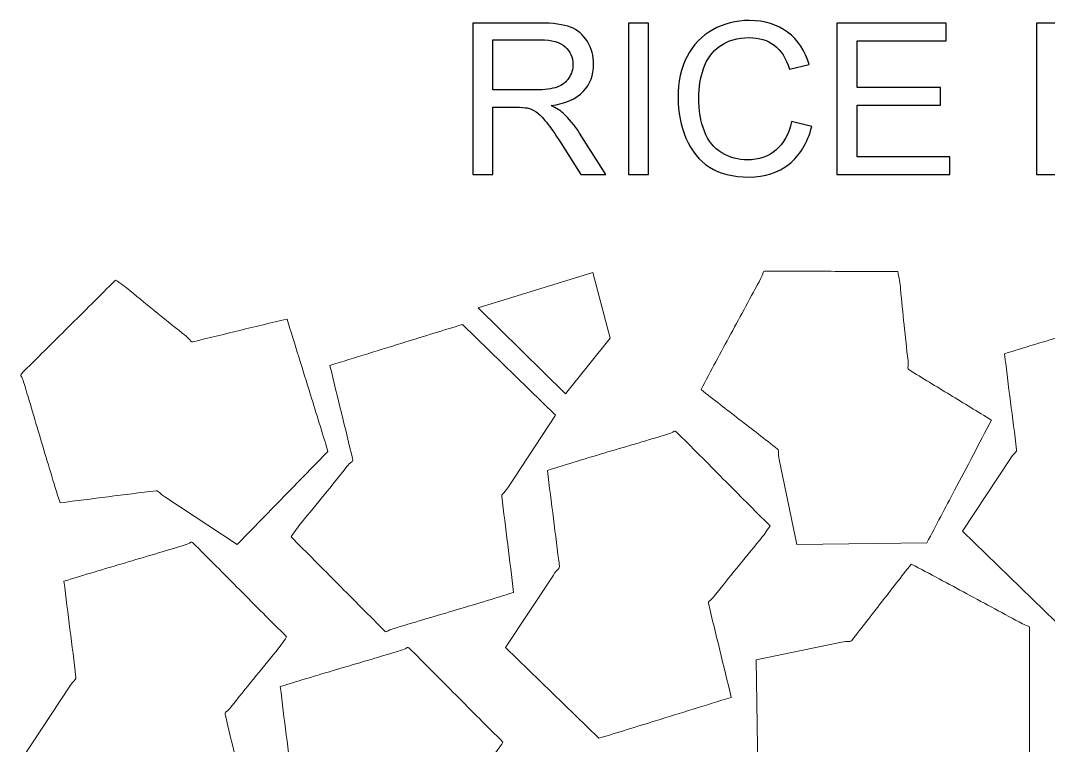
# Model space of a CAD drawing. Header units: inches. Extents: x -12 to 11.9, y -8.3 to 11.
# Drawn here: x -12.01 to -0.67, y 2.99 to 10.98 of the extents above; entities that cross this region are included whole.
import ezdxf

# ---------------------------------------------------------------- set-up
doc = ezdxf.new("R2010")
doc.units = ezdxf.units.IN
doc.header["$MEASUREMENT"] = 0
doc.layers.add('Layer 1', color=7, linetype='Continuous')

msp = doc.modelspace()

# ---------------------------------------------------------------- linework, layer by layer
at = {"layer": 'Layer 1'}
for points, knots in [([(-7.023, 9.286), (-7.023, 9.286), (-7.023, 10.957), (-7.023, 10.957), (-7.023, 10.957), (-7.023, 10.957), (-6.283, 10.957), (-6.283, 10.957), (-6.283, 10.957), (-6.134, 10.957), (-6.021, 10.941), (-5.943, 10.912), (-5.943, 10.912), (-5.866, 10.882), (-5.804, 10.829), (-5.758, 10.753), (-5.758, 10.753), (-5.712, 10.677), (-5.689, 10.593), (-5.689, 10.501), (-5.689, 10.501), (-5.689, 10.383), (-5.727, 10.283), (-5.804, 10.201), (-5.804, 10.201), (-5.88, 10.12), (-5.999, 10.069), (-6.159, 10.047), (-6.159, 10.047), (-6.1, 10.019), (-6.056, 9.991), (-6.026, 9.963), (-6.026, 9.963), (-5.961, 9.904), (-5.9, 9.83), (-5.843, 9.741), (-5.843, 9.741), (-5.843, 9.741), (-5.554, 9.286), (-5.554, 9.286), (-5.554, 9.286), (-5.554, 9.286), (-5.83, 9.286), (-5.83, 9.286), (-5.83, 9.286), (-5.83, 9.286), (-6.051, 9.634), (-6.051, 9.634), (-6.051, 9.634), (-6.115, 9.734), (-6.168, 9.811), (-6.21, 9.864), (-6.21, 9.864), (-6.252, 9.918), (-6.289, 9.954), (-6.322, 9.976), (-6.322, 9.976), (-6.355, 9.997), (-6.389, 10.012), (-6.423, 10.02), (-6.423, 10.02), (-6.448, 10.025), (-6.489, 10.028), (-6.546, 10.028), (-6.546, 10.028), (-6.546, 10.028), (-6.802, 10.028), (-6.802, 10.028), (-6.802, 10.028), (-6.802, 10.028), (-6.802, 9.286), (-6.802, 9.286), (-6.802, 9.286), (-6.802, 9.286), (-7.023, 9.286), (-7.023, 9.286)], [0, 0, 0, 0, 0.05, 0.05, 0.05, 0.05, 0.1, 0.1, 0.1, 0.1, 0.15, 0.15, 0.15, 0.15, 0.2, 0.2, 0.2, 0.2, 0.25, 0.25, 0.25, 0.25, 0.3, 0.3, 0.3, 0.3, 0.35, 0.35, 0.35, 0.35, 0.4, 0.4, 0.4, 0.4, 0.45, 0.45, 0.45, 0.45, 0.5, 0.5, 0.5, 0.5, 0.55, 0.55, 0.55, 0.55, 0.6, 0.6, 0.6, 0.6, 0.65, 0.65, 0.65, 0.65, 0.7, 0.7, 0.7, 0.7, 0.75, 0.75, 0.75, 0.75, 0.8, 0.8, 0.8, 0.8, 0.85, 0.85, 0.85, 0.85, 0.9, 0.9, 0.9, 0.9, 1, 1, 1, 1]), ([(-5.306, 9.286), (-5.306, 9.286), (-5.306, 10.957), (-5.306, 10.957), (-5.306, 10.957), (-5.306, 10.957), (-5.084, 10.957), (-5.084, 10.957), (-5.084, 10.957), (-5.084, 10.957), (-5.084, 9.286), (-5.084, 9.286), (-5.084, 9.286), (-5.084, 9.286), (-5.306, 9.286), (-5.306, 9.286)], [0, 0, 0, 0, 0.2, 0.2, 0.2, 0.2, 0.4, 0.4, 0.4, 0.4, 0.6, 0.6, 0.6, 0.6, 1, 1, 1, 1]), ([(-3.505, 9.872), (-3.505, 9.872), (-3.283, 9.816), (-3.283, 9.816), (-3.283, 9.816), (-3.329, 9.634), (-3.413, 9.496), (-3.533, 9.401), (-3.533, 9.401), (-3.653, 9.306), (-3.8, 9.258), (-3.974, 9.258), (-3.974, 9.258), (-4.153, 9.258), (-4.3, 9.295), (-4.412, 9.368), (-4.412, 9.368), (-4.525, 9.441), (-4.611, 9.547), (-4.67, 9.686), (-4.67, 9.686), (-4.728, 9.825), (-4.758, 9.974), (-4.758, 10.134), (-4.758, 10.134), (-4.758, 10.308), (-4.725, 10.459), (-4.658, 10.589), (-4.658, 10.589), (-4.592, 10.718), (-4.497, 10.817), (-4.375, 10.884), (-4.375, 10.884), (-4.252, 10.951), (-4.117, 10.985), (-3.97, 10.985), (-3.97, 10.985), (-3.803, 10.985), (-3.663, 10.942), (-3.549, 10.857), (-3.549, 10.857), (-3.435, 10.772), (-3.356, 10.653), (-3.311, 10.499), (-3.311, 10.499), (-3.311, 10.499), (-3.528, 10.447), (-3.528, 10.447), (-3.528, 10.447), (-3.567, 10.569), (-3.623, 10.657), (-3.697, 10.712), (-3.697, 10.712), (-3.77, 10.768), (-3.863, 10.796), (-3.974, 10.796), (-3.974, 10.796), (-4.102, 10.796), (-4.209, 10.765), (-4.295, 10.703), (-4.295, 10.703), (-4.381, 10.642), (-4.442, 10.559), (-4.477, 10.456), (-4.477, 10.456), (-4.512, 10.352), (-4.529, 10.245), (-4.529, 10.135), (-4.529, 10.135), (-4.529, 9.993), (-4.509, 9.869), (-4.467, 9.763), (-4.467, 9.763), (-4.426, 9.657), (-4.362, 9.578), (-4.275, 9.526), (-4.275, 9.526), (-4.188, 9.473), (-4.094, 9.447), (-3.992, 9.447), (-3.992, 9.447), (-3.868, 9.447), (-3.764, 9.483), (-3.679, 9.554), (-3.679, 9.554), (-3.593, 9.626), (-3.535, 9.731), (-3.505, 9.872)], [0, 0, 0, 0, 0.043478, 0.043478, 0.043478, 0.043478, 0.086957, 0.086957, 0.086957, 0.086957, 0.130435, 0.130435, 0.130435, 0.130435, 0.173913, 0.173913, 0.173913, 0.173913, 0.217391, 0.217391, 0.217391, 0.217391, 0.26087, 0.26087, 0.26087, 0.26087, 0.304348, 0.304348, 0.304348, 0.304348, 0.347826, 0.347826, 0.347826, 0.347826, 0.391304, 0.391304, 0.391304, 0.391304, 0.434783, 0.434783, 0.434783, 0.434783, 0.478261, 0.478261, 0.478261, 0.478261, 0.521739, 0.521739, 0.521739, 0.521739, 0.565217, 0.565217, 0.565217, 0.565217, 0.608696, 0.608696, 0.608696, 0.608696, 0.652174, 0.652174, 0.652174, 0.652174, 0.695652, 0.695652, 0.695652, 0.695652, 0.73913, 0.73913, 0.73913, 0.73913, 0.782609, 0.782609, 0.782609, 0.782609, 0.826087, 0.826087, 0.826087, 0.826087, 0.869565, 0.869565, 0.869565, 0.869565, 0.913043, 0.913043, 0.913043, 0.913043, 1, 1, 1, 1]), ([(-3.005, 9.286), (-3.005, 9.286), (-3.005, 10.957), (-3.005, 10.957), (-3.005, 10.957), (-3.005, 10.957), (-1.799, 10.957), (-1.799, 10.957), (-1.799, 10.957), (-1.799, 10.957), (-1.799, 10.761), (-1.799, 10.761), (-1.799, 10.761), (-1.799, 10.761), (-2.783, 10.761), (-2.783, 10.761), (-2.783, 10.761), (-2.783, 10.761), (-2.783, 10.247), (-2.783, 10.247), (-2.783, 10.247), (-2.783, 10.247), (-1.862, 10.247), (-1.862, 10.247), (-1.862, 10.247), (-1.862, 10.247), (-1.862, 10.051), (-1.862, 10.051), (-1.862, 10.051), (-1.862, 10.051), (-2.783, 10.051), (-2.783, 10.051), (-2.783, 10.051), (-2.783, 10.051), (-2.783, 9.482), (-2.783, 9.482), (-2.783, 9.482), (-2.783, 9.482), (-1.759, 9.482), (-1.759, 9.482), (-1.759, 9.482), (-1.759, 9.482), (-1.759, 9.286), (-1.759, 9.286), (-1.759, 9.286), (-1.759, 9.286), (-3.005, 9.286), (-3.005, 9.286)], [0, 0, 0, 0, 0.076923, 0.076923, 0.076923, 0.076923, 0.153846, 0.153846, 0.153846, 0.153846, 0.230769, 0.230769, 0.230769, 0.230769, 0.307692, 0.307692, 0.307692, 0.307692, 0.384615, 0.384615, 0.384615, 0.384615, 0.461538, 0.461538, 0.461538, 0.461538, 0.538462, 0.538462, 0.538462, 0.538462, 0.615385, 0.615385, 0.615385, 0.615385, 0.692308, 0.692308, 0.692308, 0.692308, 0.769231, 0.769231, 0.769231, 0.769231, 0.846154, 0.846154, 0.846154, 0.846154, 1, 1, 1, 1]), ([(-0.805, 9.286), (-0.805, 9.286), (-0.805, 10.957), (-0.805, 10.957), (-0.805, 10.957), (-0.805, 10.957), (-0.174, 10.957), (-0.174, 10.957), (-0.174, 10.957), (-0.064, 10.957), (0.021, 10.951), (0.08, 10.941), (0.08, 10.941), (0.162, 10.927), (0.231, 10.901), (0.286, 10.863), (0.286, 10.863), (0.342, 10.824), (0.387, 10.771), (0.42, 10.702), (0.42, 10.702), (0.454, 10.633), (0.471, 10.557), (0.471, 10.474), (0.471, 10.474), (0.471, 10.333), (0.426, 10.213), (0.335, 10.115), (0.335, 10.115), (0.245, 10.016), (0.081, 9.967), (-0.155, 9.967), (-0.155, 9.967), (-0.155, 9.967), (-0.584, 9.967), (-0.584, 9.967), (-0.584, 9.967), (-0.584, 9.967), (-0.584, 9.286), (-0.584, 9.286), (-0.584, 9.286), (-0.584, 9.286), (-0.805, 9.286), (-0.805, 9.286)], [0, 0, 0, 0, 0.083333, 0.083333, 0.083333, 0.083333, 0.166667, 0.166667, 0.166667, 0.166667, 0.25, 0.25, 0.25, 0.25, 0.333333, 0.333333, 0.333333, 0.333333, 0.416667, 0.416667, 0.416667, 0.416667, 0.5, 0.5, 0.5, 0.5, 0.583333, 0.583333, 0.583333, 0.583333, 0.666667, 0.666667, 0.666667, 0.666667, 0.75, 0.75, 0.75, 0.75, 0.833333, 0.833333, 0.833333, 0.833333, 1, 1, 1, 1]), ([(-6.802, 10.219), (-6.802, 10.219), (-6.327, 10.219), (-6.327, 10.219), (-6.327, 10.219), (-6.226, 10.219), (-6.148, 10.23), (-6.091, 10.251), (-6.091, 10.251), (-6.034, 10.271), (-5.991, 10.305), (-5.962, 10.351), (-5.962, 10.351), (-5.932, 10.397), (-5.917, 10.447), (-5.917, 10.501), (-5.917, 10.501), (-5.917, 10.58), (-5.946, 10.645), (-6.003, 10.696), (-6.003, 10.696), (-6.06, 10.747), (-6.15, 10.772), (-6.274, 10.772), (-6.274, 10.772), (-6.274, 10.772), (-6.802, 10.772), (-6.802, 10.772), (-6.802, 10.772), (-6.802, 10.772), (-6.802, 10.219), (-6.802, 10.219)], [0, 0, 0, 0, 0.111111, 0.111111, 0.111111, 0.111111, 0.222222, 0.222222, 0.222222, 0.222222, 0.333333, 0.333333, 0.333333, 0.333333, 0.444444, 0.444444, 0.444444, 0.444444, 0.555556, 0.555556, 0.555556, 0.555556, 0.666667, 0.666667, 0.666667, 0.666667, 0.777778, 0.777778, 0.777778, 0.777778, 1, 1, 1, 1])]:
    msp.add_open_spline(points, degree=3, knots=knots, dxfattribs=at)
at = {"layer": 'Layer 1', "color": 18, "lineweight": 9}
for points, knots in [([(-6.961, 7.814), (-6.961, 7.814), (-6, 6.865), (-6, 6.865), (-6, 6.865), (-6, 6.865), (-5.508, 7.479), (-5.508, 7.479), (-5.508, 7.479), (-5.508, 7.479), (-5.696, 8.205), (-5.696, 8.205), (-5.696, 8.205), (-5.696, 8.205), (-6.961, 7.814), (-6.961, 7.814)], [0, 0, 0, 0, 0.2, 0.2, 0.2, 0.2, 0.4, 0.4, 0.4, 0.4, 0.6, 0.6, 0.6, 0.6, 1, 1, 1, 1]), ([(-3.448, 5.204), (-3.448, 5.204), (-2.013, 5.223), (-2.013, 5.223), (-2.013, 5.223), (-1.911, 5.416), (-1.809, 5.609), (-1.708, 5.802), (-1.708, 5.802), (-1.571, 6.06), (-1.436, 6.318), (-1.3, 6.576), (-1.3, 6.576), (-1.3, 6.576), (-1.3, 6.576), (-1.3, 6.576), (-1.3, 6.576), (-1.3, 6.576), (-1.302, 6.577), (-1.302, 6.577), (-1.302, 6.577), (-1.453, 6.67), (-1.605, 6.763), (-1.757, 6.855), (-1.757, 6.855), (-1.91, 6.948), (-2.062, 7.04), (-2.213, 7.134), (-2.213, 7.134), (-2.219, 7.138), (-2.223, 7.145), (-2.222, 7.153), (-2.222, 7.153), (-2.218, 7.18), (-2.218, 7.207), (-2.221, 7.234), (-2.221, 7.234), (-2.251, 7.496), (-2.279, 7.759), (-2.303, 8.022), (-2.303, 8.022), (-2.309, 8.087), (-2.32, 8.153), (-2.334, 8.217), (-2.334, 8.217), (-2.579, 8.217), (-2.824, 8.217), (-3.07, 8.218), (-3.07, 8.218), (-3.315, 8.219), (-3.56, 8.22), (-3.805, 8.219), (-3.805, 8.219), (-3.812, 8.219), (-3.818, 8.215), (-3.819, 8.208), (-3.819, 8.208), (-3.824, 8.185), (-3.833, 8.162), (-3.844, 8.141), (-3.844, 8.141), (-3.954, 7.937), (-4.064, 7.732), (-4.175, 7.528), (-4.175, 7.528), (-4.287, 7.324), (-4.396, 7.119), (-4.504, 6.913), (-4.504, 6.913), (-4.364, 6.803), (-4.223, 6.694), (-4.082, 6.585), (-4.082, 6.585), (-3.941, 6.476), (-3.8, 6.367), (-3.66, 6.256), (-3.66, 6.256), (-3.653, 6.251), (-3.65, 6.244), (-3.65, 6.235), (-3.65, 6.235), (-3.65, 6.204), (-3.647, 6.173), (-3.641, 6.143), (-3.641, 6.143), (-3.641, 6.143), (-3.448, 5.204), (-3.448, 5.204)], [0, 0, 0, 0, 0.043478, 0.043478, 0.043478, 0.043478, 0.086957, 0.086957, 0.086957, 0.086957, 0.130435, 0.130435, 0.130435, 0.130435, 0.173913, 0.173913, 0.173913, 0.173913, 0.217391, 0.217391, 0.217391, 0.217391, 0.26087, 0.26087, 0.26087, 0.26087, 0.304348, 0.304348, 0.304348, 0.304348, 0.347826, 0.347826, 0.347826, 0.347826, 0.391304, 0.391304, 0.391304, 0.391304, 0.434783, 0.434783, 0.434783, 0.434783, 0.478261, 0.478261, 0.478261, 0.478261, 0.521739, 0.521739, 0.521739, 0.521739, 0.565217, 0.565217, 0.565217, 0.565217, 0.608696, 0.608696, 0.608696, 0.608696, 0.652174, 0.652174, 0.652174, 0.652174, 0.695652, 0.695652, 0.695652, 0.695652, 0.73913, 0.73913, 0.73913, 0.73913, 0.782609, 0.782609, 0.782609, 0.782609, 0.826087, 0.826087, 0.826087, 0.826087, 0.869565, 0.869565, 0.869565, 0.869565, 0.913043, 0.913043, 0.913043, 0.913043, 1, 1, 1, 1]), ([(-9.62, 5.203), (-9.62, 5.203), (-8.619, 6.231), (-8.619, 6.231), (-8.619, 6.231), (-8.683, 6.44), (-8.748, 6.648), (-8.812, 6.856), (-8.812, 6.856), (-8.898, 7.135), (-8.985, 7.413), (-9.071, 7.692), (-9.071, 7.692), (-9.071, 7.692), (-9.071, 7.692), (-9.071, 7.692), (-9.071, 7.692), (-9.071, 7.692), (-9.073, 7.691), (-9.073, 7.691), (-9.073, 7.691), (-9.246, 7.65), (-9.419, 7.609), (-9.592, 7.566), (-9.592, 7.566), (-9.765, 7.524), (-9.938, 7.482), (-10.111, 7.441), (-10.111, 7.441), (-10.119, 7.439), (-10.126, 7.442), (-10.131, 7.448), (-10.131, 7.448), (-10.148, 7.469), (-10.167, 7.489), (-10.188, 7.506), (-10.188, 7.506), (-10.395, 7.67), (-10.6, 7.836), (-10.803, 8.005), (-10.803, 8.005), (-10.854, 8.047), (-10.907, 8.086), (-10.963, 8.121), (-10.963, 8.121), (-11.136, 7.947), (-11.31, 7.774), (-11.484, 7.602), (-11.484, 7.602), (-11.658, 7.429), (-11.832, 7.256), (-12.005, 7.083), (-12.005, 7.083), (-12.009, 7.078), (-12.01, 7.07), (-12.007, 7.064), (-12.007, 7.064), (-11.994, 7.044), (-11.984, 7.023), (-11.977, 7), (-11.977, 7), (-11.91, 6.777), (-11.844, 6.555), (-11.778, 6.332), (-11.778, 6.332), (-11.712, 6.109), (-11.645, 5.887), (-11.575, 5.665), (-11.575, 5.665), (-11.398, 5.686), (-11.221, 5.708), (-11.045, 5.731), (-11.045, 5.731), (-10.868, 5.754), (-10.691, 5.776), (-10.514, 5.797), (-10.514, 5.797), (-10.506, 5.798), (-10.498, 5.795), (-10.492, 5.789), (-10.492, 5.789), (-10.47, 5.767), (-10.446, 5.748), (-10.42, 5.731), (-10.42, 5.731), (-10.42, 5.731), (-9.62, 5.203), (-9.62, 5.203)], [0, 0, 0, 0, 0.043478, 0.043478, 0.043478, 0.043478, 0.086957, 0.086957, 0.086957, 0.086957, 0.130435, 0.130435, 0.130435, 0.130435, 0.173913, 0.173913, 0.173913, 0.173913, 0.217391, 0.217391, 0.217391, 0.217391, 0.26087, 0.26087, 0.26087, 0.26087, 0.304348, 0.304348, 0.304348, 0.304348, 0.347826, 0.347826, 0.347826, 0.347826, 0.391304, 0.391304, 0.391304, 0.391304, 0.434783, 0.434783, 0.434783, 0.434783, 0.478261, 0.478261, 0.478261, 0.478261, 0.521739, 0.521739, 0.521739, 0.521739, 0.565217, 0.565217, 0.565217, 0.565217, 0.608696, 0.608696, 0.608696, 0.608696, 0.652174, 0.652174, 0.652174, 0.652174, 0.695652, 0.695652, 0.695652, 0.695652, 0.73913, 0.73913, 0.73913, 0.73913, 0.782609, 0.782609, 0.782609, 0.782609, 0.826087, 0.826087, 0.826087, 0.826087, 0.869565, 0.869565, 0.869565, 0.869565, 0.913043, 0.913043, 0.913043, 0.913043, 1, 1, 1, 1]), ([(-1.619, 5.353), (-1.619, 5.353), (-0.59, 4.352), (-0.59, 4.352), (-0.59, 4.352), (-0.382, 4.416), (-0.173, 4.481), (0.035, 4.545), (0.035, 4.545), (0.313, 4.631), (0.592, 4.718), (0.87, 4.804), (0.87, 4.804), (0.871, 4.804), (0.871, 4.804), (0.871, 4.804), (0.871, 4.804), (0.871, 4.804), (0.87, 4.806), (0.87, 4.806), (0.87, 4.806), (0.829, 4.98), (0.787, 5.153), (0.745, 5.325), (0.745, 5.325), (0.702, 5.498), (0.66, 5.671), (0.62, 5.845), (0.62, 5.845), (0.618, 5.852), (0.621, 5.86), (0.627, 5.864), (0.627, 5.864), (0.648, 5.881), (0.668, 5.9), (0.685, 5.921), (0.685, 5.921), (0.849, 6.128), (1.015, 6.333), (1.183, 6.536), (1.183, 6.536), (1.226, 6.587), (1.264, 6.64), (1.3, 6.696), (1.3, 6.696), (1.126, 6.869), (0.953, 7.043), (0.78, 7.217), (0.78, 7.217), (0.608, 7.391), (0.435, 7.565), (0.261, 7.738), (0.261, 7.738), (0.256, 7.742), (0.249, 7.743), (0.243, 7.74), (0.243, 7.74), (0.223, 7.727), (0.201, 7.717), (0.179, 7.71), (0.179, 7.71), (-0.044, 7.643), (-0.267, 7.577), (-0.489, 7.511), (-0.489, 7.511), (-0.712, 7.445), (-0.934, 7.378), (-1.156, 7.308), (-1.156, 7.308), (-1.135, 7.131), (-1.113, 6.955), (-1.09, 6.778), (-1.09, 6.778), (-1.067, 6.601), (-1.045, 6.424), (-1.024, 6.247), (-1.024, 6.247), (-1.023, 6.239), (-1.026, 6.231), (-1.032, 6.225), (-1.032, 6.225), (-1.054, 6.203), (-1.074, 6.179), (-1.091, 6.153), (-1.091, 6.153), (-1.091, 6.153), (-1.619, 5.353), (-1.619, 5.353)], [0, 0, 0, 0, 0.043478, 0.043478, 0.043478, 0.043478, 0.086957, 0.086957, 0.086957, 0.086957, 0.130435, 0.130435, 0.130435, 0.130435, 0.173913, 0.173913, 0.173913, 0.173913, 0.217391, 0.217391, 0.217391, 0.217391, 0.26087, 0.26087, 0.26087, 0.26087, 0.304348, 0.304348, 0.304348, 0.304348, 0.347826, 0.347826, 0.347826, 0.347826, 0.391304, 0.391304, 0.391304, 0.391304, 0.434783, 0.434783, 0.434783, 0.434783, 0.478261, 0.478261, 0.478261, 0.478261, 0.521739, 0.521739, 0.521739, 0.521739, 0.565217, 0.565217, 0.565217, 0.565217, 0.608696, 0.608696, 0.608696, 0.608696, 0.652174, 0.652174, 0.652174, 0.652174, 0.695652, 0.695652, 0.695652, 0.695652, 0.73913, 0.73913, 0.73913, 0.73913, 0.782609, 0.782609, 0.782609, 0.782609, 0.826087, 0.826087, 0.826087, 0.826087, 0.869565, 0.869565, 0.869565, 0.869565, 0.913043, 0.913043, 0.913043, 0.913043, 1, 1, 1, 1]), ([(-6.108, 6.631), (-6.108, 6.631), (-7.137, 7.631), (-7.137, 7.631), (-7.137, 7.631), (-7.345, 7.567), (-7.553, 7.503), (-7.762, 7.439), (-7.762, 7.439), (-8.04, 7.352), (-8.319, 7.266), (-8.597, 7.18), (-8.597, 7.18), (-8.597, 7.179), (-8.597, 7.179), (-8.598, 7.179), (-8.598, 7.179), (-8.598, 7.179), (-8.597, 7.177), (-8.597, 7.177), (-8.597, 7.177), (-8.556, 7.004), (-8.514, 6.831), (-8.471, 6.658), (-8.471, 6.658), (-8.429, 6.486), (-8.387, 6.312), (-8.346, 6.139), (-8.346, 6.139), (-8.345, 6.132), (-8.347, 6.124), (-8.353, 6.12), (-8.353, 6.12), (-8.375, 6.103), (-8.394, 6.084), (-8.411, 6.063), (-8.411, 6.063), (-8.575, 5.856), (-8.742, 5.651), (-8.91, 5.448), (-8.91, 5.448), (-8.952, 5.397), (-8.991, 5.343), (-9.026, 5.288), (-9.026, 5.288), (-8.853, 5.115), (-8.68, 4.941), (-8.507, 4.767), (-8.507, 4.767), (-8.335, 4.593), (-8.162, 4.419), (-7.988, 4.246), (-7.988, 4.246), (-7.983, 4.241), (-7.976, 4.24), (-7.97, 4.244), (-7.97, 4.244), (-7.95, 4.257), (-7.928, 4.267), (-7.905, 4.274), (-7.905, 4.274), (-7.683, 4.341), (-7.46, 4.407), (-7.237, 4.473), (-7.237, 4.473), (-7.015, 4.538), (-6.792, 4.606), (-6.571, 4.675), (-6.571, 4.675), (-6.592, 4.852), (-6.614, 5.029), (-6.637, 5.206), (-6.637, 5.206), (-6.659, 5.383), (-6.681, 5.56), (-6.703, 5.737), (-6.703, 5.737), (-6.704, 5.745), (-6.701, 5.753), (-6.695, 5.759), (-6.695, 5.759), (-6.673, 5.78), (-6.653, 5.804), (-6.636, 5.83), (-6.636, 5.83), (-6.636, 5.83), (-6.108, 6.631), (-6.108, 6.631)], [0, 0, 0, 0, 0.043478, 0.043478, 0.043478, 0.043478, 0.086957, 0.086957, 0.086957, 0.086957, 0.130435, 0.130435, 0.130435, 0.130435, 0.173913, 0.173913, 0.173913, 0.173913, 0.217391, 0.217391, 0.217391, 0.217391, 0.26087, 0.26087, 0.26087, 0.26087, 0.304348, 0.304348, 0.304348, 0.304348, 0.347826, 0.347826, 0.347826, 0.347826, 0.391304, 0.391304, 0.391304, 0.391304, 0.434783, 0.434783, 0.434783, 0.434783, 0.478261, 0.478261, 0.478261, 0.478261, 0.521739, 0.521739, 0.521739, 0.521739, 0.565217, 0.565217, 0.565217, 0.565217, 0.608696, 0.608696, 0.608696, 0.608696, 0.652174, 0.652174, 0.652174, 0.652174, 0.695652, 0.695652, 0.695652, 0.695652, 0.73913, 0.73913, 0.73913, 0.73913, 0.782609, 0.782609, 0.782609, 0.782609, 0.826087, 0.826087, 0.826087, 0.826087, 0.869565, 0.869565, 0.869565, 0.869565, 0.913043, 0.913043, 0.913043, 0.913043, 1, 1, 1, 1]), ([(-6.661, 4.066), (-6.661, 4.066), (-5.632, 3.066), (-5.632, 3.066), (-5.632, 3.066), (-5.424, 3.13), (-5.216, 3.194), (-5.007, 3.259), (-5.007, 3.259), (-4.729, 3.345), (-4.45, 3.431), (-4.172, 3.518), (-4.172, 3.518), (-4.172, 3.518), (-4.171, 3.518), (-4.171, 3.518), (-4.171, 3.518), (-4.171, 3.518), (-4.172, 3.52), (-4.172, 3.52), (-4.172, 3.52), (-4.213, 3.693), (-4.255, 3.866), (-4.297, 4.039), (-4.297, 4.039), (-4.34, 4.212), (-4.382, 4.385), (-4.423, 4.558), (-4.423, 4.558), (-4.424, 4.565), (-4.422, 4.573), (-4.416, 4.578), (-4.416, 4.578), (-4.394, 4.594), (-4.375, 4.613), (-4.358, 4.635), (-4.358, 4.635), (-4.194, 4.841), (-4.027, 5.046), (-3.859, 5.249), (-3.859, 5.249), (-3.817, 5.3), (-3.778, 5.354), (-3.743, 5.41), (-3.743, 5.41), (-3.916, 5.583), (-4.089, 5.756), (-4.262, 5.93), (-4.262, 5.93), (-4.434, 6.105), (-4.607, 6.278), (-4.781, 6.451), (-4.781, 6.451), (-4.786, 6.456), (-4.793, 6.457), (-4.799, 6.453), (-4.799, 6.453), (-4.819, 6.44), (-4.841, 6.431), (-4.864, 6.424), (-4.864, 6.424), (-5.086, 6.357), (-5.309, 6.29), (-5.532, 6.225), (-5.532, 6.225), (-5.754, 6.159), (-5.977, 6.091), (-6.198, 6.022), (-6.198, 6.022), (-6.177, 5.845), (-6.155, 5.668), (-6.132, 5.491), (-6.132, 5.491), (-6.109, 5.315), (-6.087, 5.138), (-6.066, 4.961), (-6.066, 4.961), (-6.065, 4.953), (-6.068, 4.944), (-6.074, 4.939), (-6.074, 4.939), (-6.096, 4.917), (-6.116, 4.893), (-6.133, 4.867), (-6.133, 4.867), (-6.133, 4.867), (-6.661, 4.066), (-6.661, 4.066)], [0, 0, 0, 0, 0.043478, 0.043478, 0.043478, 0.043478, 0.086957, 0.086957, 0.086957, 0.086957, 0.130435, 0.130435, 0.130435, 0.130435, 0.173913, 0.173913, 0.173913, 0.173913, 0.217391, 0.217391, 0.217391, 0.217391, 0.26087, 0.26087, 0.26087, 0.26087, 0.304348, 0.304348, 0.304348, 0.304348, 0.347826, 0.347826, 0.347826, 0.347826, 0.391304, 0.391304, 0.391304, 0.391304, 0.434783, 0.434783, 0.434783, 0.434783, 0.478261, 0.478261, 0.478261, 0.478261, 0.521739, 0.521739, 0.521739, 0.521739, 0.565217, 0.565217, 0.565217, 0.565217, 0.608696, 0.608696, 0.608696, 0.608696, 0.652174, 0.652174, 0.652174, 0.652174, 0.695652, 0.695652, 0.695652, 0.695652, 0.73913, 0.73913, 0.73913, 0.73913, 0.782609, 0.782609, 0.782609, 0.782609, 0.826087, 0.826087, 0.826087, 0.826087, 0.869565, 0.869565, 0.869565, 0.869565, 0.913043, 0.913043, 0.913043, 0.913043, 1, 1, 1, 1]), ([(-11.994, 2.842), (-11.994, 2.842), (-10.965, 1.842), (-10.965, 1.842), (-10.965, 1.842), (-10.757, 1.906), (-10.548, 1.97), (-10.34, 2.034), (-10.34, 2.034), (-10.061, 2.121), (-9.783, 2.207), (-9.504, 2.294), (-9.504, 2.294), (-9.504, 2.294), (-9.504, 2.294), (-9.504, 2.294), (-9.504, 2.294), (-9.504, 2.294), (-9.505, 2.296), (-9.505, 2.296), (-9.505, 2.296), (-9.546, 2.469), (-9.588, 2.642), (-9.63, 2.815), (-9.63, 2.815), (-9.673, 2.988), (-9.714, 3.161), (-9.755, 3.334), (-9.755, 3.334), (-9.757, 3.341), (-9.754, 3.349), (-9.748, 3.353), (-9.748, 3.353), (-9.727, 3.37), (-9.707, 3.389), (-9.69, 3.41), (-9.69, 3.41), (-9.526, 3.617), (-9.36, 3.822), (-9.191, 4.025), (-9.191, 4.025), (-9.149, 4.076), (-9.11, 4.13), (-9.075, 4.185), (-9.075, 4.185), (-9.249, 4.358), (-9.422, 4.532), (-9.594, 4.706), (-9.594, 4.706), (-9.767, 4.88), (-9.94, 5.054), (-10.114, 5.227), (-10.114, 5.227), (-10.118, 5.232), (-10.126, 5.233), (-10.132, 5.229), (-10.132, 5.229), (-10.152, 5.216), (-10.174, 5.206), (-10.196, 5.199), (-10.196, 5.199), (-10.419, 5.132), (-10.641, 5.066), (-10.864, 5), (-10.864, 5), (-11.087, 4.935), (-11.309, 4.867), (-11.531, 4.798), (-11.531, 4.798), (-11.51, 4.621), (-11.488, 4.444), (-11.465, 4.267), (-11.465, 4.267), (-11.442, 4.09), (-11.42, 3.913), (-11.399, 3.737), (-11.399, 3.737), (-11.398, 3.728), (-11.401, 3.72), (-11.407, 3.714), (-11.407, 3.714), (-11.429, 3.693), (-11.449, 3.669), (-11.466, 3.643), (-11.466, 3.643), (-11.466, 3.643), (-11.994, 2.842), (-11.994, 2.842)], [0, 0, 0, 0, 0.043478, 0.043478, 0.043478, 0.043478, 0.086957, 0.086957, 0.086957, 0.086957, 0.130435, 0.130435, 0.130435, 0.130435, 0.173913, 0.173913, 0.173913, 0.173913, 0.217391, 0.217391, 0.217391, 0.217391, 0.26087, 0.26087, 0.26087, 0.26087, 0.304348, 0.304348, 0.304348, 0.304348, 0.347826, 0.347826, 0.347826, 0.347826, 0.391304, 0.391304, 0.391304, 0.391304, 0.434783, 0.434783, 0.434783, 0.434783, 0.478261, 0.478261, 0.478261, 0.478261, 0.521739, 0.521739, 0.521739, 0.521739, 0.565217, 0.565217, 0.565217, 0.565217, 0.608696, 0.608696, 0.608696, 0.608696, 0.652174, 0.652174, 0.652174, 0.652174, 0.695652, 0.695652, 0.695652, 0.695652, 0.73913, 0.73913, 0.73913, 0.73913, 0.782609, 0.782609, 0.782609, 0.782609, 0.826087, 0.826087, 0.826087, 0.826087, 0.869565, 0.869565, 0.869565, 0.869565, 0.913043, 0.913043, 0.913043, 0.913043, 1, 1, 1, 1]), ([(-3.895, 3.933), (-3.895, 3.933), (-3.875, 2.498), (-3.875, 2.498), (-3.875, 2.498), (-3.683, 2.396), (-3.49, 2.294), (-3.297, 2.192), (-3.297, 2.192), (-3.039, 2.056), (-2.781, 1.92), (-2.523, 1.785), (-2.523, 1.785), (-2.523, 1.785), (-2.523, 1.785), (-2.523, 1.785), (-2.523, 1.785), (-2.523, 1.785), (-2.522, 1.787), (-2.522, 1.787), (-2.522, 1.787), (-2.428, 1.938), (-2.336, 2.09), (-2.243, 2.242), (-2.243, 2.242), (-2.151, 2.394), (-2.058, 2.546), (-1.965, 2.698), (-1.965, 2.698), (-1.961, 2.704), (-1.953, 2.708), (-1.946, 2.707), (-1.946, 2.707), (-1.919, 2.703), (-1.892, 2.703), (-1.865, 2.706), (-1.865, 2.706), (-1.602, 2.736), (-1.34, 2.763), (-1.077, 2.788), (-1.077, 2.788), (-1.011, 2.794), (-0.946, 2.804), (-0.882, 2.819), (-0.882, 2.819), (-0.882, 3.064), (-0.882, 3.309), (-0.881, 3.554), (-0.881, 3.554), (-0.879, 3.799), (-0.879, 4.045), (-0.88, 4.29), (-0.88, 4.29), (-0.88, 4.297), (-0.884, 4.302), (-0.891, 4.304), (-0.891, 4.304), (-0.914, 4.309), (-0.937, 4.318), (-0.957, 4.329), (-0.957, 4.329), (-1.162, 4.439), (-1.366, 4.549), (-1.571, 4.66), (-1.571, 4.66), (-1.775, 4.771), (-1.98, 4.881), (-2.185, 4.988), (-2.185, 4.988), (-2.296, 4.848), (-2.405, 4.708), (-2.514, 4.567), (-2.514, 4.567), (-2.623, 4.425), (-2.732, 4.285), (-2.842, 4.145), (-2.842, 4.145), (-2.847, 4.138), (-2.855, 4.135), (-2.863, 4.135), (-2.863, 4.135), (-2.894, 4.135), (-2.925, 4.132), (-2.956, 4.126), (-2.956, 4.126), (-2.956, 4.126), (-3.895, 3.933), (-3.895, 3.933)], [0, 0, 0, 0, 0.043478, 0.043478, 0.043478, 0.043478, 0.086957, 0.086957, 0.086957, 0.086957, 0.130435, 0.130435, 0.130435, 0.130435, 0.173913, 0.173913, 0.173913, 0.173913, 0.217391, 0.217391, 0.217391, 0.217391, 0.26087, 0.26087, 0.26087, 0.26087, 0.304348, 0.304348, 0.304348, 0.304348, 0.347826, 0.347826, 0.347826, 0.347826, 0.391304, 0.391304, 0.391304, 0.391304, 0.434783, 0.434783, 0.434783, 0.434783, 0.478261, 0.478261, 0.478261, 0.478261, 0.521739, 0.521739, 0.521739, 0.521739, 0.565217, 0.565217, 0.565217, 0.565217, 0.608696, 0.608696, 0.608696, 0.608696, 0.652174, 0.652174, 0.652174, 0.652174, 0.695652, 0.695652, 0.695652, 0.695652, 0.73913, 0.73913, 0.73913, 0.73913, 0.782609, 0.782609, 0.782609, 0.782609, 0.826087, 0.826087, 0.826087, 0.826087, 0.869565, 0.869565, 0.869565, 0.869565, 0.913043, 0.913043, 0.913043, 0.913043, 1, 1, 1, 1]), ([(-9.607, 1.68), (-9.607, 1.68), (-8.579, 0.68), (-8.579, 0.68), (-8.579, 0.68), (-8.37, 0.744), (-8.162, 0.808), (-7.954, 0.872), (-7.954, 0.872), (-7.675, 0.959), (-7.397, 1.045), (-7.118, 1.132), (-7.118, 1.132), (-7.118, 1.132), (-7.118, 1.132), (-7.118, 1.132), (-7.118, 1.132), (-7.118, 1.132), (-7.119, 1.134), (-7.119, 1.134), (-7.119, 1.134), (-7.16, 1.307), (-7.201, 1.48), (-7.244, 1.653), (-7.244, 1.653), (-7.286, 1.826), (-7.328, 1.999), (-7.369, 2.172), (-7.369, 2.172), (-7.371, 2.179), (-7.368, 2.187), (-7.362, 2.191), (-7.362, 2.191), (-7.34, 2.208), (-7.321, 2.227), (-7.304, 2.249), (-7.304, 2.249), (-7.14, 2.455), (-6.974, 2.66), (-6.805, 2.863), (-6.805, 2.863), (-6.763, 2.914), (-6.724, 2.968), (-6.689, 3.023), (-6.689, 3.023), (-6.863, 3.196), (-7.036, 3.37), (-7.208, 3.544), (-7.208, 3.544), (-7.381, 3.718), (-7.554, 3.892), (-7.727, 4.065), (-7.727, 4.065), (-7.732, 4.07), (-7.74, 4.071), (-7.746, 4.067), (-7.746, 4.067), (-7.766, 4.054), (-7.787, 4.044), (-7.81, 4.037), (-7.81, 4.037), (-8.033, 3.97), (-8.255, 3.904), (-8.478, 3.838), (-8.478, 3.838), (-8.701, 3.773), (-8.923, 3.705), (-9.145, 3.636), (-9.145, 3.636), (-9.124, 3.459), (-9.102, 3.282), (-9.079, 3.105), (-9.079, 3.105), (-9.056, 2.928), (-9.034, 2.751), (-9.013, 2.575), (-9.013, 2.575), (-9.012, 2.566), (-9.015, 2.558), (-9.021, 2.552), (-9.021, 2.552), (-9.043, 2.531), (-9.062, 2.507), (-9.079, 2.481), (-9.079, 2.481), (-9.079, 2.481), (-9.607, 1.68), (-9.607, 1.68)], [0, 0, 0, 0, 0.043478, 0.043478, 0.043478, 0.043478, 0.086957, 0.086957, 0.086957, 0.086957, 0.130435, 0.130435, 0.130435, 0.130435, 0.173913, 0.173913, 0.173913, 0.173913, 0.217391, 0.217391, 0.217391, 0.217391, 0.26087, 0.26087, 0.26087, 0.26087, 0.304348, 0.304348, 0.304348, 0.304348, 0.347826, 0.347826, 0.347826, 0.347826, 0.391304, 0.391304, 0.391304, 0.391304, 0.434783, 0.434783, 0.434783, 0.434783, 0.478261, 0.478261, 0.478261, 0.478261, 0.521739, 0.521739, 0.521739, 0.521739, 0.565217, 0.565217, 0.565217, 0.565217, 0.608696, 0.608696, 0.608696, 0.608696, 0.652174, 0.652174, 0.652174, 0.652174, 0.695652, 0.695652, 0.695652, 0.695652, 0.73913, 0.73913, 0.73913, 0.73913, 0.782609, 0.782609, 0.782609, 0.782609, 0.826087, 0.826087, 0.826087, 0.826087, 0.869565, 0.869565, 0.869565, 0.869565, 0.913043, 0.913043, 0.913043, 0.913043, 1, 1, 1, 1])]:
    msp.add_open_spline(points, degree=3, knots=knots, dxfattribs=at)

doc.saveas('drawing.dxf')
